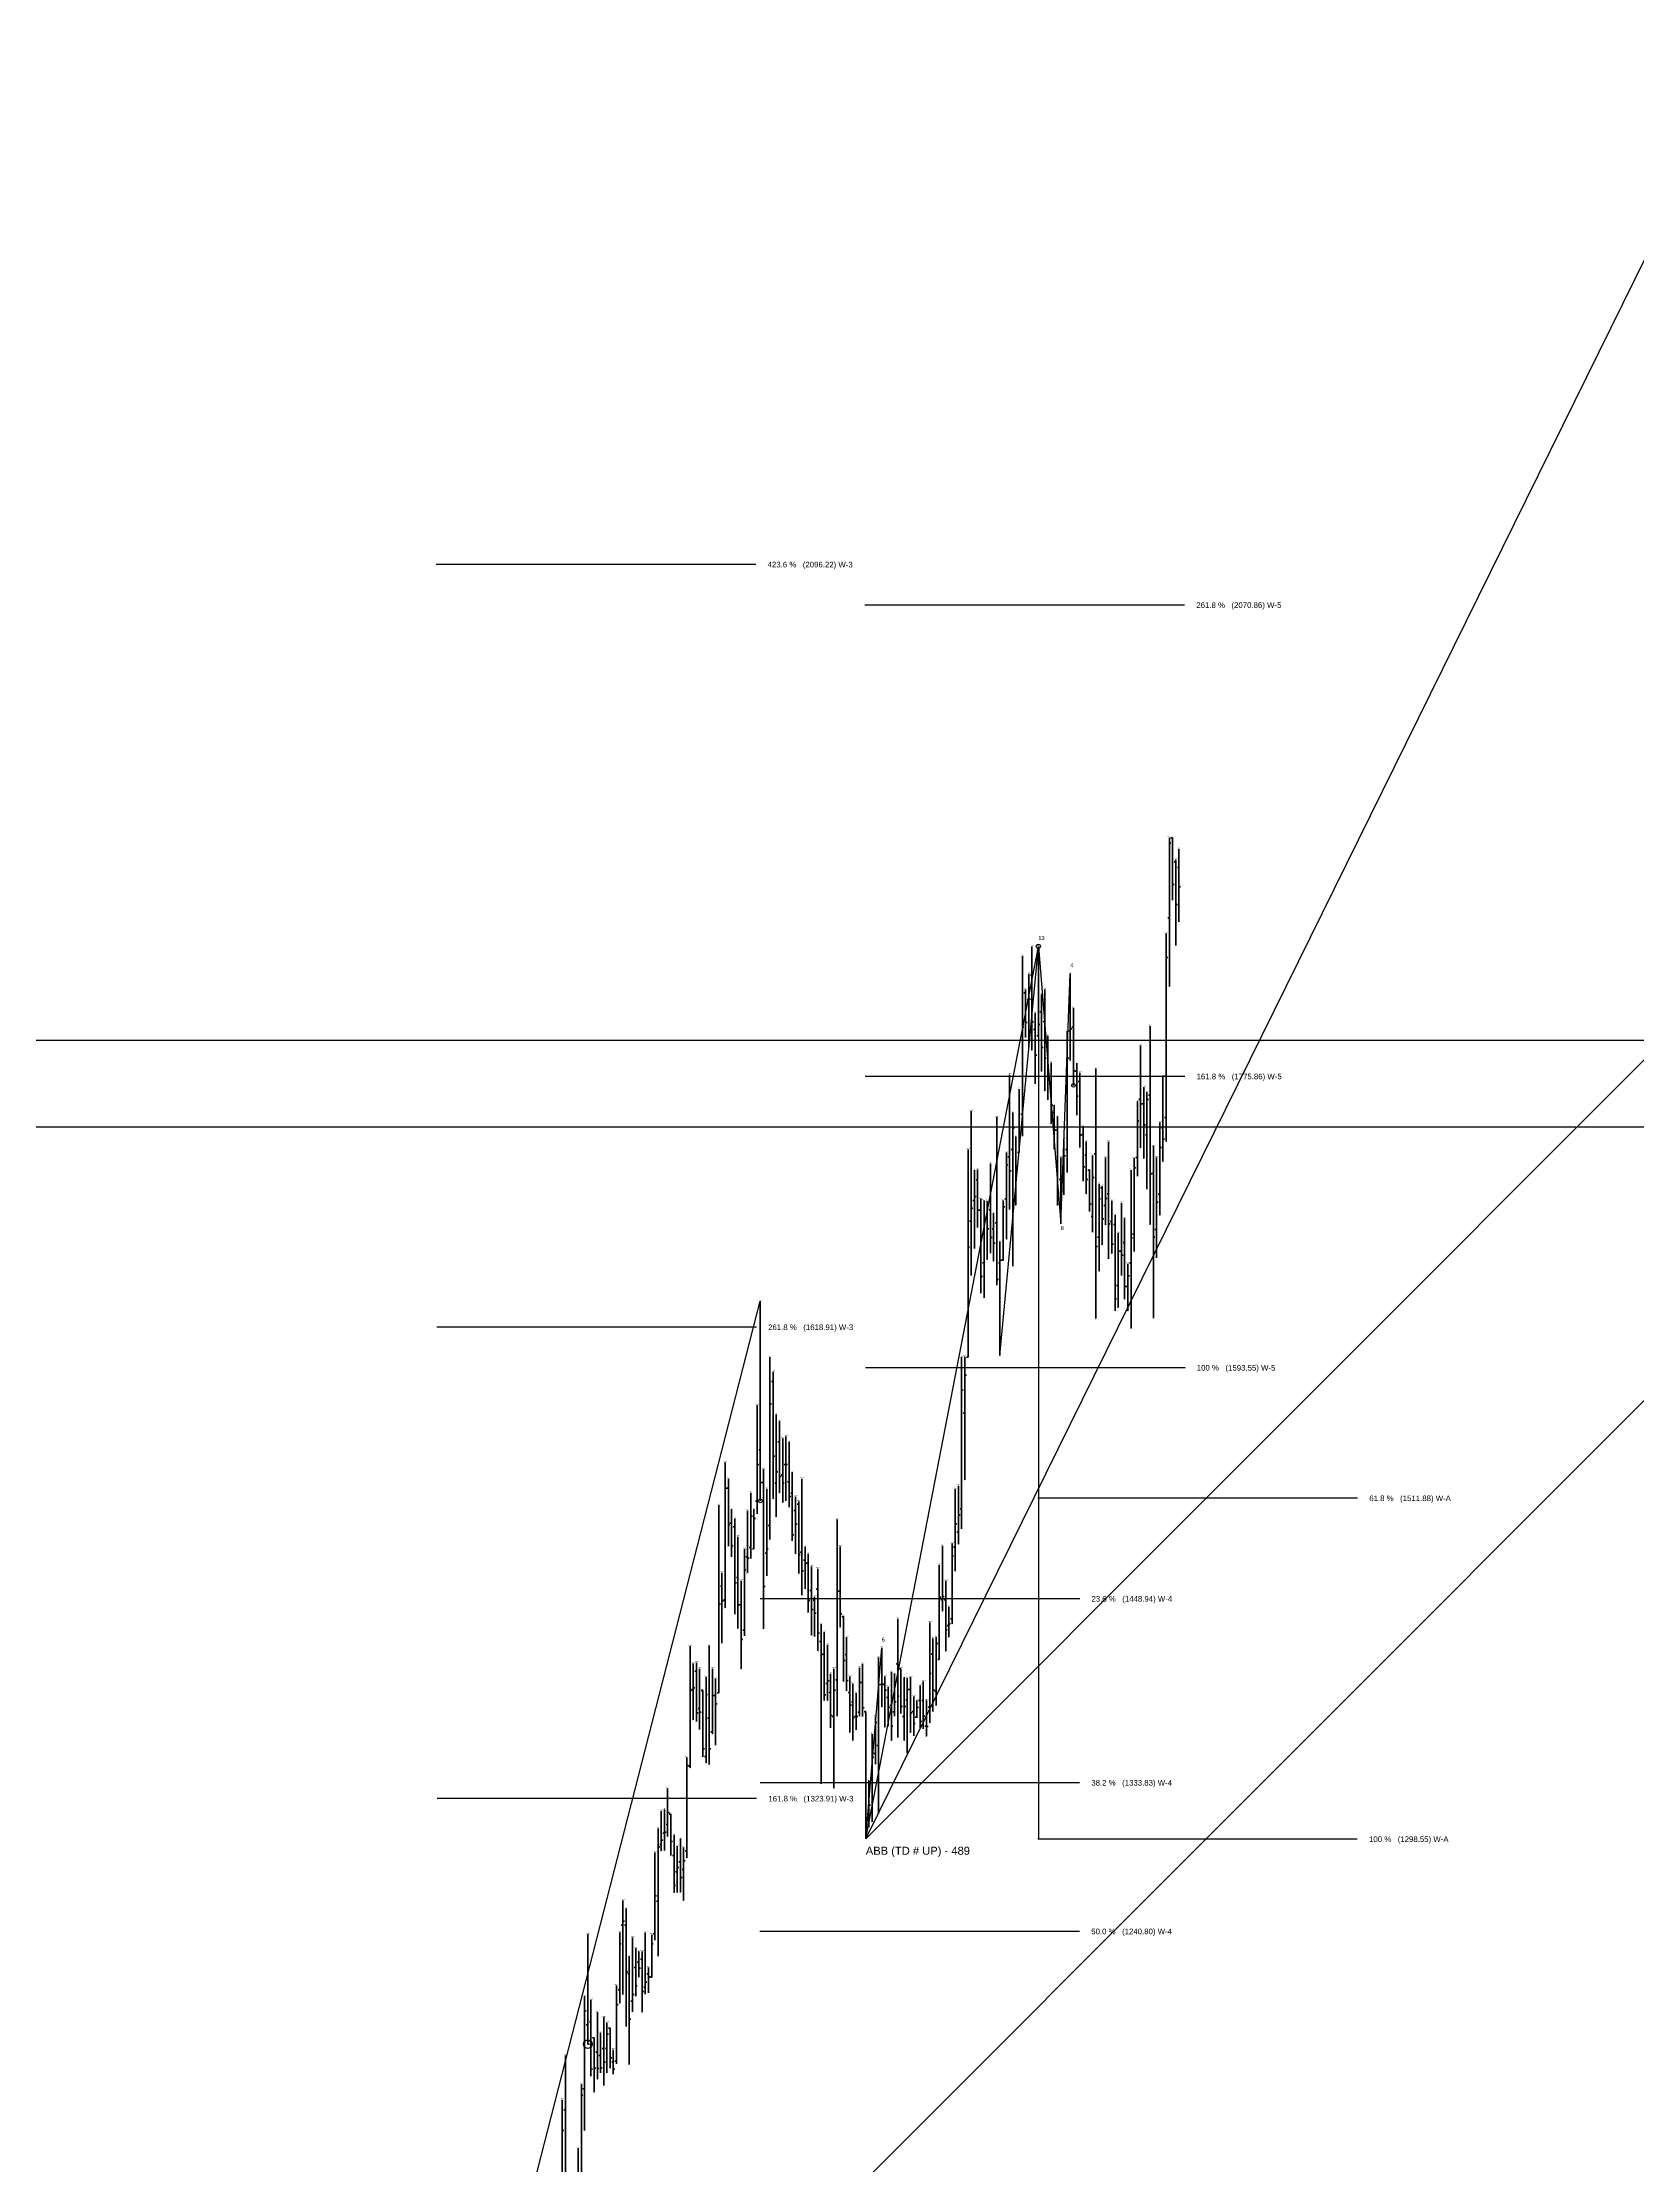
# Model space of a CAD drawing. Header units: inches. Extents: x 0 to 30000, y -20 to 2443.
# Drawn here: x 6264 to 6764, y 547 to 1211 of the extents above; entities that cross this region are included whole.
import ezdxf

# ---------------------------------------------------------------- set-up
doc = ezdxf.new("R2010")
doc.units = ezdxf.units.IN
doc.header["$MEASUREMENT"] = 0
for name, color, linetype in [('Count', 7, 'Continuous'), ('DATE', 7, 'Continuous'), ('Dream45-UP', 7, 'Continuous'), ('EWR', 7, 'Continuous'), ('Graph', 7, 'Continuous'), ('LINES', 7, 'Continuous'), ('Rate', 7, 'Continuous')]:
    doc.layers.add(name, color=color, linetype=linetype)
doc.styles.get("Standard").update_dxf_attribs({"font": 'arial.ttf'})

msp = doc.modelspace()

# ---------------------------------------------------------------- linework, layer by layer
at = {"layer": 'Count', "color": 251, "true_color": 0x5b5b5b}
for p, q in [((6564, 800.5), (6576, 928.5)), ((6576, 928.5), (6583, 841.75)), ((6583, 841.75), (6586, 920)), ((6522, 649.275), (6527, 709))]:
    msp.add_line(p, q, dxfattribs=at)
at = {"layer": 'Count'}
msp.add_line((6435, 585), (6435.569, 584.997), dxfattribs=at)
for centre, radius in [((6576, 928.5), 0.657), ((6489, 755), 0.58), ((6435, 585), 1.353)]:
    msp.add_circle(centre, radius, dxfattribs=at)
at = {"layer": 'Dream45-UP', "color": 3, "true_color": 0x00ff00}
for p, q in [((6522, 649.275), (7935.766, 2063.936)), ((6415, 435.625), (7828.766, 1850.286))]:
    msp.add_line(p, q, dxfattribs=at)
at = {"layer": 'EWR', "color": 1, "true_color": 0xff0000}
for p, q in [((6387.605, 1048.11), (6487.605, 1048.11)), ((6387.756, 809.455), (6487.756, 809.455)), ((6387.849, 661.955), (6487.849, 661.955))]:
    msp.add_line(p, q, dxfattribs=at)
at = {"layer": 'EWR', "color": 6, "true_color": 0xff00ff}
for p, q in [((6521.756, 1035.43), (6621.756, 1035.43)), ((6521.849, 887.93), (6621.849, 887.93)), ((6521.907, 796.775), (6621.907, 796.775))]:
    msp.add_line(p, q, dxfattribs=at)
at = {"layer": 'EWR', "color": 92, "true_color": 0x00cc00}
for p, q in [((6522, 649.275), (6576, 928.5)), ((6388, 423.3), (6489, 817.5)), ((6575.891, 755.939), (6675.891, 755.939)), ((6488.941, 724.469), (6588.941, 724.469)), ((6488.905, 666.916), (6588.905, 666.916)), ((6575.823, 649.275), (6675.823, 649.275)), ((6488.875, 620.4), (6588.875, 620.4))]:
    msp.add_line(p, q, dxfattribs=at)
at = {"layer": 'EWR', "color": 6, "true_color": 0xfe00fe}
msp.add_line((6576, 928.5), (6576, 649.275), dxfattribs=at)
at = {"layer": 'Graph', "color": 3, "lineweight": 35}
for p, q in [((6617, 962.5), (6617, 916)), ((6617, 960.85), (6617.5, 960.85)), ((6617, 937.5), (6616.5, 937.5)), ((6616, 932.5), (6616, 867.5)), ((6571, 925.55), (6571, 869.125)), ((6576, 928.5), (6576, 900.5)), ((6616, 925.025), (6616.5, 925.025)), ((6573, 919.95), (6573, 897.025)), ((6586, 920), (6586, 892.775)), ((6573, 911.8), (6572.5, 911.8)), ((6573, 912.025), (6573.5, 912.025)), ((6576, 904.1), (6576.5, 904.1)), ((6571, 903.275), (6571.5, 903.275)), ((6576, 900.5), (6575.5, 900.5)), ((6585, 902), (6585, 857.775)), ((6586, 902), (6585.5, 902)), ((6586, 902.75), (6586.5, 902.75)), ((6585, 893.525), (6585.5, 893.525)), ((6570, 883.825), (6570, 864)), ((6555, 877), (6555, 825.5)), ((6607, 879.975), (6607, 856.65)), ((6610, 882.9), (6610, 852.5)), ((6610, 880.65), (6610.5, 880.65)), ((6568, 876.5), (6568, 828.475)), ((6568, 871.725), (6568.5, 871.725)), ((6571, 876), (6570.5, 876)), ((6607, 873.975), (6607.5, 873.975)), ((6614, 873.4), (6614, 844.375)), ((6616, 875), (6615.5, 875)), ((6554, 865), (6554, 800)), ((6566, 864), (6566, 836.875)), ((6568, 865), (6567.5, 865)), ((6569, 869), (6569, 847.525)), ((6570, 864), (6569.5, 864)), ((6570, 869.625), (6570.5, 869.625)), ((6584, 868), (6584, 850.725)), ((6585, 865), (6584.5, 865)), ((6610, 869.5), (6609.5, 869.5)), ((6614, 865.55), (6614.5, 865.55)), ((6556, 858.5), (6556, 834)), ((6566, 860.15), (6566.5, 860.15)), ((6569, 859.7), (6569.5, 859.7)), ((6583, 862.5), (6583, 841.75)), ((6584, 859.225), (6583.5, 859.225)), ((6584, 862.975), (6584.5, 862.975)), ((6593, 863.075), (6593, 839.075)), ((6597, 862.5), (6597, 841.375)), ((6605, 858.5), (6605, 809.025)), ((6606, 862.2), (6606, 833)), ((6606, 859.175), (6606.5, 859.175)), ((6607, 862.5), (6606.5, 862.5)), ((6613, 862.5), (6613, 831.025)), ((6583, 855.6), (6582.5, 855.6)), ((6583, 856.725), (6583.5, 856.725)), ((6593, 856.15), (6593.5, 856.15)), ((6595, 854.25), (6595, 826.875)), ((6614, 850.95), (6613.5, 850.95)), ((6555, 846.625), (6555.5, 846.625)), ((6556, 849), (6555.5, 849)), ((6556, 850.275), (6556.5, 850.275)), ((6559, 849), (6559, 818.5)), ((6565, 849), (6565, 830.275)), ((6565, 846.975), (6565.5, 846.975)), ((6566, 849.5), (6565.5, 849.5)), ((6569, 850), (6568.5, 850)), ((6593, 844), (6592.5, 844)), ((6595, 849.525), (6595.5, 849.525)), ((6597, 847.45), (6596.5, 847.45)), ((6597, 849.575), (6597.5, 849.575)), ((6613, 848.45), (6613.5, 848.45)), ((6555, 842.5), (6554.5, 842.5)), ((6559, 842.825), (6559.5, 842.825)), ((6595, 837.575), (6594.5, 837.575)), ((6601, 838.825), (6601, 815.525)), ((6605, 837.275), (6605.5, 837.275)), ((6606, 838.5), (6605.5, 838.5)), ((6613, 839.95), (6612.5, 839.95)), ((6554, 834.425), (6554.5, 834.425)), ((6564, 836.15), (6564, 800.5)), ((6601, 833.175), (6601.5, 833.175)), ((6559, 829.5), (6558.5, 829.5)), ((6564, 829.5), (6563.5, 829.5)), ((6564, 830.3), (6564.5, 830.3)), ((6565, 830.3), (6564.5, 830.3)), ((6604, 829.2), (6604, 814.525)), ((6604, 825.45), (6604.5, 825.45)), ((6605, 829.4), (6604.5, 829.4)), ((6601, 822.4), (6600.5, 822.4)), ((6604, 822.125), (6603.5, 822.125)), ((6492, 800), (6492, 742.95)), ((6552, 800), (6552, 746.25)), ((6553, 800), (6553, 761.55)), ((6554, 800), (6553.5, 800)), ((6553, 794.375), (6553.5, 794.375)), ((6488, 785), (6488, 751)), ((6492, 785.4), (6492.5, 785.4)), ((6552, 789.625), (6552.5, 789.625)), ((6494, 782), (6494, 750)), ((6553, 782.5), (6552.5, 782.5)), ((6478, 767), (6478, 721.5)), ((6488, 766.425), (6488.5, 766.425)), ((6494, 764.075), (6494.5, 764.075)), ((6478, 759.025), (6478.5, 759.025)), ((6486, 757.5), (6486, 737)), ((6491, 758.75), (6491, 731.525)), ((6494, 760.5), (6493.5, 760.5)), ((6550, 758.675), (6550, 733)), ((6551, 759.7), (6551, 741.475)), ((6476, 753.675), (6476, 694.95)), ((6487, 752.375), (6487, 740)), ((6488, 754.9), (6487.5, 754.9)), ((6552, 752.5), (6551.5, 752.5)), ((6486, 750.25), (6486.5, 750.25)), ((6487, 749.475), (6487.5, 749.475)), ((6492, 747.325), (6491.5, 747.325)), ((6513, 749.15), (6513, 687.65)), ((6550, 747.825), (6550.5, 747.825)), ((6551, 745.25), (6550.5, 745.25)), ((6551, 750.675), (6551.5, 750.675)), ((6484, 740), (6484, 712.8)), ((6486, 740.4), (6485.5, 740.4)), ((6487, 740), (6486.5, 740)), ((6491, 738.6), (6490.5, 738.6)), ((6491, 740), (6491.5, 740)), ((6546, 740.9), (6546, 720.5)), ((6549, 741.625), (6549, 716.55)), ((6549, 737.85), (6549.5, 737.85)), ((6550, 740.5), (6549.5, 740.5)), ((6484, 733.425), (6484.5, 733.425)), ((6545, 735), (6545, 705.4)), ((6513, 726.775), (6513.5, 726.775)), ((6545, 724.925), (6545.5, 724.925)), ((6546, 725.1), (6546.5, 725.1)), ((6476, 722.7), (6476.5, 722.7)), ((6478, 724), (6477.5, 724)), ((6546, 724), (6545.5, 724)), ((6548, 721.85), (6548, 712.375)), ((6549, 718.125), (6548.5, 718.125)), ((6484, 714.5), (6483.5, 714.5)), ((6542, 717), (6542, 685.55)), ((6544, 712.5), (6544, 691)), ((6548, 716), (6547.5, 716)), ((6548, 716.55), (6548.5, 716.55)), ((6467, 709.5), (6467, 671.5)), ((6510, 710), (6510, 692.5)), ((6526, 706), (6526, 657.225)), ((6527, 709), (6527, 690.55)), ((6544, 710.375), (6544.5, 710.375)), ((6545, 705.4), (6544.5, 705.4)), ((6468, 704.125), (6468, 686.5)), ((6472, 699.95), (6472, 673)), ((6474, 702.5), (6474, 682.15)), ((6510, 697.9), (6509.5, 697.9)), ((6510, 698.675), (6510.5, 698.675)), ((6512, 702.5), (6512, 665.1)), ((6513, 699), (6512.5, 699)), ((6520, 702.75), (6520, 687.6)), ((6520, 698.15), (6520.5, 698.15)), ((6526, 697.575), (6526.5, 697.575)), ((6527, 697.7), (6527.5, 697.7)), ((6531, 700.95), (6531, 687.6)), ((6534, 699.7), (6534, 680)), ((6535, 699.5), (6535, 676.025)), ((6542, 700.95), (6542.5, 700.95)), ((6467, 695.625), (6467.5, 695.625)), ((6468, 696), (6467.5, 696)), ((6468, 696.55), (6468.5, 696.55)), ((6472, 694.4), (6472.5, 694.4)), ((6474, 694.15), (6474.5, 694.15)), ((6476, 694.95), (6475.5, 694.95)), ((6512, 695.825), (6512.5, 695.825)), ((6519, 694.95), (6519, 683.375)), ((6527, 697.5), (6526.5, 697.5)), ((6531, 692.175), (6531.5, 692.175)), ((6535, 692.8), (6534.5, 692.8)), ((6535, 696), (6535.5, 696)), ((6538, 692.5), (6538, 687.075)), ((6544, 695.5), (6543.5, 695.5)), ((6512, 687.5), (6511.5, 687.5)), ((6519, 687.5), (6518.5, 687.5)), ((6519, 687.5), (6519.5, 687.5)), ((6520, 688.925), (6519.5, 688.925)), ((6525, 687.475), (6525, 672.65)), ((6525, 685.675), (6525.5, 685.675)), ((6531, 689), (6530.5, 689)), ((6534, 687.5), (6533.5, 687.5)), ((6534, 690.625), (6534.5, 690.625)), ((6538, 687.35), (6537.5, 687.35)), ((6538, 690.3), (6538.5, 690.3)), ((6542, 690.5), (6541.5, 690.5)), ((6474, 682.7), (6473.5, 682.7)), ((6524, 681.975), (6524, 654.525)), ((6526, 678.5), (6525.5, 678.5)), ((6466, 674.7), (6466, 643.35)), ((6466, 672.25), (6466.5, 672.25)), ((6467, 672), (6466.5, 672)), ((6472, 675.025), (6471.5, 675.025)), ((6524, 674.725), (6524.5, 674.725)), ((6525, 675.95), (6524.5, 675.95)), ((6460, 665), (6460, 650)), ((6523, 667.5), (6523, 652.925)), ((6458, 658), (6458, 645.5)), ((6459, 658.45), (6459, 645.625)), ((6523, 659.8), (6523.5, 659.8)), ((6524, 658.25), (6523.5, 658.25)), ((6457, 652.5), (6457, 612.5)), ((6459, 651.325), (6459.5, 651.325)), ((6460, 653.775), (6459.5, 653.775)), ((6460, 657.5), (6460.5, 657.5)), ((6523, 657.5), (6522.5, 657.5)), ((6456, 645), (6456, 617.5)), ((6457, 646.8), (6457.5, 646.8)), ((6458, 647.5), (6457.5, 647.5)), ((6458, 648.825), (6458.5, 648.825)), ((6459, 651), (6458.5, 651)), ((6463, 647), (6463, 632.5)), ((6465, 646.5), (6465, 630)), ((6466, 645.5), (6465.5, 645.5)), ((6463, 638.9), (6462.5, 638.9)), ((6463, 640.25), (6463.5, 640.25)), ((6465, 639.7), (6464.5, 639.7)), ((6465, 642.325), (6465.5, 642.325)), ((6456, 631.45), (6456.5, 631.45)), ((6446, 630), (6446, 600.525)), ((6457, 629.75), (6456.5, 629.75)), ((6445, 619.9), (6445, 597.875)), ((6446, 622.2), (6445.5, 622.2)), ((6446, 623.475), (6446.5, 623.475)), ((6449, 618.425), (6449, 595.125)), ((6453, 619.95), (6453, 600.625)), ((6455, 619.25), (6455, 606)), ((6456, 619.55), (6455.5, 619.55)), ((6445, 616.35), (6445.5, 616.35)), ((6455, 616.35), (6455.5, 616.35)), ((6455, 606), (6454.5, 606)), ((6434, 600), (6434, 558.025)), ((6444, 603.375), (6444, 578.825)), ((6445, 601.975), (6444.5, 601.975)), ((6449, 598.5), (6448.5, 598.5)), ((6449, 600.5), (6449.5, 600.5)), ((6453, 602.85), (6452.5, 602.85)), ((6453, 604.45), (6453.5, 604.45)), ((6434, 595.4), (6434.5, 595.4)), ((6441, 591.7), (6441, 576)), ((6444, 597.45), (6444.5, 597.45)), ((6441, 588.1), (6441.5, 588.1)), ((6441, 583.6), (6440.5, 583.6)), ((6444, 579.65), (6443.5, 579.65)), ((6433, 572.5), (6433, 536.925)), ((6427, 567.5), (6427, 522)), ((6433, 569.025), (6433.5, 569.025)), ((6434, 571), (6433.5, 571)), ((6427, 558.025), (6427.5, 558.025))]:
    msp.add_line(p, q, dxfattribs=at)
at = {"layer": 'Graph', "color": 1, "lineweight": 35}
for p, q in [((6618, 962.5), (6617.5, 962.5)), ((6618, 962.5), (6618, 943)), ((6620, 958.975), (6620, 936.175)), ((6619, 955), (6618.5, 955)), ((6619, 955.625), (6619, 928.75)), ((6620, 953.25), (6619.5, 953.25)), ((6618, 947.875), (6618.5, 947.875)), ((6620, 947.175), (6620.5, 947.175)), ((6619, 941.6), (6619.5, 941.6)), ((6574, 928.5), (6574, 896.075)), ((6574, 919.525), (6573.5, 919.525)), ((6572, 914), (6571.5, 914)), ((6572, 915), (6572, 900)), ((6577, 913.475), (6577, 889.4)), ((6578, 915), (6578, 883.325)), ((6572, 904.725), (6572.5, 904.725)), ((6574, 904.9), (6574.5, 904.9)), ((6575, 907.75), (6575, 885.5)), ((6577, 908), (6576.5, 908)), ((6578, 905), (6577.5, 905)), ((6587, 909.25), (6587, 885)), ((6611, 903.55), (6611, 841.525)), ((6575, 902.475), (6574.5, 902.475)), ((6579, 897.45), (6578.5, 897.45)), ((6579, 900.5), (6579, 880.5)), ((6587, 903.25), (6586.5, 903.25)), ((6608, 897.5), (6608, 865.5)), ((6575, 894.425), (6575.5, 894.425)), ((6577, 896.85), (6577.5, 896.85)), ((6578, 893.575), (6578.5, 893.575)), ((6580, 892.125), (6580, 873.025)), ((6588, 892), (6588, 875.725)), ((6567, 888.35), (6567, 846.15)), ((6579, 886.875), (6579.5, 886.875)), ((6580, 885.525), (6579.5, 885.525)), ((6587, 889.525), (6587.5, 889.525)), ((6588, 889.5), (6587.5, 889.5)), ((6589, 886.25), (6588.5, 886.25)), ((6589, 888.95), (6589, 865.575)), ((6594, 890.15), (6594, 812.025)), ((6609, 884.5), (6609, 862.175)), ((6615, 887.85), (6615, 861.2)), ((6580, 878.875), (6580.5, 878.875)), ((6581, 878.85), (6581, 865.1)), ((6588, 881.6), (6588.5, 881.6)), ((6608, 880.75), (6607.5, 880.75)), ((6608, 879.2), (6608.5, 879.2)), ((6609, 879.2), (6608.5, 879.2)), ((6611, 882), (6610.5, 882)), ((6563, 875.025), (6563, 822.5)), ((6581, 876.5), (6580.5, 876.5)), ((6581, 871.05), (6581.5, 871.05)), ((6582, 871.05), (6581.5, 871.05)), ((6582, 875.25), (6582, 847.55)), ((6590, 871.925), (6590, 855)), ((6609, 872.725), (6609.5, 872.725)), ((6615, 871.75), (6614.5, 871.75)), ((6589, 869.4), (6589.5, 869.4)), ((6590, 869.625), (6589.5, 869.625)), ((6591, 867.5), (6591, 851.125)), ((6598, 867.325), (6598, 830.7)), ((6612, 865.95), (6612, 812.175)), ((6615, 868.175), (6615.5, 868.175)), ((6557, 858.725), (6557, 840.5)), ((6561, 860.5), (6561, 832.5)), ((6567, 862.625), (6566.5, 862.625)), ((6567, 858.25), (6567.5, 858.25)), ((6590, 859.5), (6590.5, 859.5)), ((6591, 863.225), (6590.5, 863.225)), ((6592, 858.45), (6591.5, 858.45)), ((6592, 858.45), (6592, 845.55)), ((6594, 863.6), (6593.5, 863.6)), ((6611, 857.325), (6611.5, 857.325)), ((6612, 857.5), (6611.5, 857.5)), ((6557, 855.5), (6556.5, 855.5)), ((6582, 851.625), (6582.5, 851.625)), ((6591, 855.55), (6591.5, 855.55)), ((6596, 853), (6595.5, 853)), ((6596, 853.5), (6596, 835.125)), ((6598, 851.1), (6597.5, 851.1)), ((6557, 845.975), (6557.5, 845.975)), ((6558, 845.975), (6557.5, 845.975)), ((6558, 849.475), (6558, 820)), ((6560, 848.8), (6560, 830.55)), ((6561, 846.075), (6560.5, 846.075)), ((6562, 845), (6562, 830)), ((6592, 847.9), (6592.5, 847.9)), ((6599, 848.875), (6599, 832.45)), ((6600, 844.5), (6600, 814.5)), ((6602, 848.15), (6602, 825.525)), ((6560, 843.525), (6559.5, 843.525)), ((6560, 840.125), (6560.5, 840.125)), ((6561, 837.425), (6561.5, 837.425)), ((6562, 840), (6561.5, 840)), ((6563, 842.05), (6562.5, 842.05)), ((6596, 843.25), (6596.5, 843.25)), ((6598, 841.725), (6598.5, 841.725)), ((6599, 842.45), (6598.5, 842.45)), ((6600, 841.5), (6599.5, 841.5)), ((6603, 843.475), (6603, 818.175)), ((6612, 837.475), (6612.5, 837.475)), ((6562, 835.675), (6562.5, 835.675)), ((6594, 834.575), (6594.5, 834.575)), ((6599, 835.35), (6599.5, 835.35)), ((6602, 833.175), (6601.5, 833.175)), ((6602, 831.925), (6602.5, 831.925)), ((6603, 835.9), (6602.5, 835.9)), ((6558, 825.25), (6558.5, 825.25)), ((6563, 824.275), (6563.5, 824.275)), ((6489, 817.5), (6489, 755)), ((6600, 818.225), (6600.5, 818.225)), ((6603, 822.125), (6603.5, 822.125)), ((6493, 792.4), (6492.5, 792.4)), ((6493, 795.4), (6493, 755.675)), ((6495, 779.925), (6495, 757.5)), ((6489, 771), (6488.5, 771)), ((6495, 773.5), (6494.5, 773.5)), ((6496, 774.5), (6496, 754.5)), ((6497, 775.2), (6497, 755)), ((6498, 773.45), (6498, 753)), ((6490, 764.975), (6490, 715)), ((6493, 768.95), (6493.5, 768.95)), ((6497, 766.425), (6496.5, 766.425)), ((6497, 766.35), (6497.5, 766.35)), ((6499, 764), (6499, 742.5)), ((6479, 759), (6478.5, 759)), ((6479, 761.925), (6479, 740.8)), ((6489, 760.8), (6489.5, 760.8)), ((6490, 760.8), (6489.5, 760.8)), ((6495, 762.6), (6495.5, 762.6)), ((6496, 763.2), (6495.5, 763.2)), ((6496, 760.5), (6496.5, 760.5)), ((6498, 761), (6497.5, 761)), ((6499, 757.375), (6498.5, 757.375)), ((6502, 761.95), (6502, 725.5)), ((6480, 752.375), (6480, 737.525)), ((6485, 751.875), (6485, 732.5)), ((6498, 756.4), (6498.5, 756.4)), ((6500, 752), (6499.5, 752)), ((6500, 756.275), (6500, 738.4)), ((6501, 754), (6500.5, 754)), ((6501, 754.825), (6501, 732.25)), ((6479, 747.65), (6479.5, 747.65)), ((6480, 748), (6479.5, 748)), ((6481, 746.85), (6480.5, 746.85)), ((6481, 749.5), (6481, 719.6)), ((6499, 744.425), (6499.5, 744.425)), ((6500, 747.75), (6500.5, 747.75)), ((6480, 740.975), (6480.5, 740.975)), ((6482, 743.725), (6482, 715.05)), ((6485, 737.5), (6484.5, 737.5)), ((6501, 738.225), (6501.5, 738.225)), ((6502, 739), (6501.5, 739)), ((6503, 740.625), (6503, 727.5)), ((6504, 738.45), (6504, 720.1)), ((6514, 740.775), (6514, 715.525)), ((6477, 732.5), (6477, 710.5)), ((6482, 731), (6481.5, 731)), ((6485, 737.075), (6485.5, 737.075)), ((6502, 733.125), (6502.5, 733.125)), ((6503, 736.5), (6502.5, 736.5)), ((6503, 735.55), (6503.5, 735.55)), ((6504, 735.5), (6503.5, 735.5)), ((6505, 734.5), (6505, 712.975)), ((6507, 733.775), (6507, 708.075)), ((6477, 728.35), (6476.5, 728.35)), ((6481, 729.325), (6481.5, 729.325)), ((6483, 730), (6483, 702.5)), ((6490, 728.2), (6490.5, 728.2)), ((6505, 727), (6504.5, 727)), ((6506, 725), (6506, 712.6)), ((6507, 727.425), (6506.5, 727.425)), ((6514, 726.775), (6513.5, 726.775)), ((6547, 729.9), (6547, 708.025)), ((6477, 723.725), (6477.5, 723.725)), ((6482, 722.5), (6482.5, 722.5)), ((6483, 722.5), (6482.5, 722.5)), ((6504, 723.825), (6504.5, 723.825)), ((6505, 721.025), (6505.5, 721.025)), ((6506, 723.95), (6505.5, 723.95)), ((6506, 719.875), (6506.5, 719.875)), ((6514, 719.675), (6514.5, 719.675)), ((6515, 718.825), (6514.5, 718.825)), ((6515, 719), (6515, 698.5)), ((6532, 718.125), (6532, 681)), ((6547, 724), (6546.5, 724)), ((6483, 711.675), (6483.5, 711.675)), ((6507, 713.65), (6507.5, 713.65)), ((6508, 711), (6507.5, 711)), ((6508, 716.5), (6508, 666.5)), ((6509, 714), (6509, 692.5)), ((6516, 712.35), (6516, 695.55)), ((6543, 711.975), (6543, 689.125)), ((6547, 714.625), (6547.5, 714.625)), ((6469, 704.375), (6469, 686)), ((6473, 709.725), (6473, 672.475)), ((6508, 706.925), (6508.5, 706.925)), ((6509, 707), (6508.5, 707)), ((6515, 705.025), (6515.5, 705.025)), ((6516, 706.9), (6515.5, 706.9)), ((6543, 707), (6542.5, 707)), ((6469, 701.75), (6468.5, 701.75)), ((6470, 702.5), (6470, 683.5)), ((6475, 699.275), (6475, 678.575)), ((6511, 700.925), (6511, 684)), ((6516, 698.75), (6516.5, 698.75)), ((6517, 700), (6517, 682.575)), ((6518, 697.775), (6518, 680)), ((6521, 698.175), (6520.5, 698.175)), ((6521, 703.975), (6521, 687.5)), ((6528, 700), (6528, 684.2)), ((6530, 701.475), (6530, 680.05)), ((6532, 704.05), (6531.5, 704.05)), ((6533, 702.5), (6532.5, 702.5)), ((6533, 702.5), (6533, 688.5)), ((6536, 699.8), (6536, 682.55)), ((6540, 698.5), (6540, 683.625)), ((6471, 695.7), (6470.5, 695.7)), ((6471, 695.7), (6471, 674.875)), ((6475, 694.15), (6474.5, 694.15)), ((6475, 691.475), (6475.5, 691.475)), ((6509, 694.3), (6509.5, 694.3)), ((6511, 695), (6510.5, 695)), ((6517, 695), (6516.5, 695)), ((6517, 691.1), (6517.5, 691.1)), ((6518, 692), (6517.5, 692)), ((6528, 697.5), (6527.5, 697.5)), ((6528, 695.825), (6528.5, 695.825)), ((6529, 693.5), (6528.5, 693.5)), ((6529, 696.8), (6529, 684.5)), ((6530, 690.975), (6529.5, 690.975)), ((6532, 693.95), (6532.5, 693.95)), ((6536, 696), (6535.5, 696)), ((6537, 693.775), (6537, 681.5)), ((6539, 692.5), (6538.5, 692.5)), ((6539, 697.225), (6539, 684)), ((6540, 692.55), (6539.5, 692.55)), ((6541, 692.5), (6541, 681.35)), ((6543, 695.9), (6543.5, 695.9)), ((6469, 688.65), (6469.5, 688.65)), ((6470, 690), (6469.5, 690)), ((6470, 688.925), (6470.5, 688.925)), ((6473, 687), (6472.5, 687)), ((6511, 687.8), (6511.5, 687.8)), ((6518, 687.225), (6518.5, 687.225)), ((6521, 690.2), (6521.5, 690.2)), ((6522, 689), (6521.5, 689)), ((6522, 689), (6522, 649.275)), ((6529, 690.35), (6529.5, 690.35)), ((6530, 684.55), (6530.5, 684.55)), ((6533, 690.65), (6533.5, 690.65)), ((6536, 688.725), (6536.5, 688.725)), ((6537, 689.05), (6536.5, 689.05)), ((6537, 685.325), (6537.5, 685.325)), ((6539, 685.975), (6539.5, 685.975)), ((6540, 687.675), (6540.5, 687.675)), ((6541, 684.5), (6540.5, 684.5)), ((6541, 684.425), (6541.5, 684.425)), ((6471, 677.4), (6471.5, 677.4)), ((6473, 677.4), (6473.5, 677.4)), ((6461, 657), (6460.5, 657)), ((6461, 657), (6461, 644)), ((6522, 654.725), (6522.5, 654.725)), ((6461, 648.45), (6461.5, 648.45)), ((6462, 650.5), (6462, 632.5)), ((6464, 649.325), (6464, 632.55)), ((6462, 644), (6461.5, 644)), ((6464, 642.025), (6463.5, 642.025)), ((6462, 634.65), (6462.5, 634.65)), ((6464, 637.2), (6464.5, 637.2)), ((6447, 627.45), (6447, 590.5)), ((6435, 619.475), (6435, 585)), ((6447, 622.25), (6446.5, 622.25)), ((6448, 612.5), (6448, 578.6)), ((6450, 615), (6450, 600)), ((6451, 614), (6451, 606)), ((6452, 611.6), (6451.5, 611.6)), ((6452, 613.95), (6452, 595)), ((6447, 607.65), (6447.5, 607.65)), ((6448, 607), (6447.5, 607)), ((6450, 609), (6449.5, 609)), ((6451, 610.675), (6450.5, 610.675)), ((6451, 608.775), (6451.5, 608.775)), ((6454, 607), (6453.5, 607)), ((6454, 608.95), (6454, 601.1)), ((6454, 606.025), (6454.5, 606.025)), ((6436, 598.825), (6436, 575)), ((6450, 603.275), (6450.5, 603.275)), ((6452, 601.525), (6452.5, 601.525)), ((6436, 592), (6435.5, 592)), ((6438, 595), (6438, 574)), ((6440, 593.4), (6440, 572.1)), ((6448, 592.825), (6448.5, 592.825)), ((6435, 591.075), (6434.5, 591.075)), ((6435, 586), (6435.5, 586)), ((6437, 587), (6436.5, 587)), ((6437, 587), (6437, 570)), ((6439, 588.5), (6439, 576)), ((6442, 590), (6441.5, 590)), ((6442, 590), (6442, 577.5)), ((6428, 581.5), (6428, 525)), ((6438, 582.5), (6437.5, 582.5)), ((6439, 581.475), (6438.5, 581.475)), ((6440, 583.625), (6439.5, 583.625)), ((6440, 579.4), (6440.5, 579.4)), ((6442, 580.7), (6442.5, 580.7)), ((6443, 579.5), (6442.5, 579.5)), ((6443, 583.275), (6443, 575.575)), ((6436, 577.225), (6436.5, 577.225)), ((6437, 577.475), (6437.5, 577.475)), ((6438, 577.4), (6438.5, 577.4)), ((6439, 577.575), (6439.5, 577.575)), ((6443, 577.175), (6443.5, 577.175)), ((6428, 564.5), (6427.5, 564.5)), ((6432, 552.425), (6432, 530.5))]:
    msp.add_line(p, q, dxfattribs=at)
at = {"layer": 'LINES', "color": 4, "true_color": 0x00ffff}
msp.add_line((6522, 649.275), (7406.577, 2443.02), dxfattribs=at)
at = {"layer": 'Rate'}
for p, q in [((3242, 899.2), (7229.516, 899.2)), ((3207, 872), (7194.516, 872))]:
    msp.add_line(p, q, dxfattribs=at)
msp.add_circle((6587, 885), 0.576, dxfattribs=at)

# ---------------------------------------------------------------- texts
at = {"layer": 'Count'}
for s, p in [('13', (6576, 930.5)), ('4', (6586, 922)), ('8', (6583, 839.75)), ('6', (6527, 711))]:
    msp.add_text(s, height=1.25, dxfattribs=at).set_placement(p)
at = {"layer": 'DATE'}
for s, p in [('30Aug21', (6616.5, 962.75)), ('31Aug21', (6617.5, 962.75)), ('02Sep21', (6619.5, 959.225)), ('01Sep21', (6618.5, 955.875)), ('27Aug21', (6615.5, 932.75)), ('23Jun21', (6570.5, 925.8)), ('28Jun21', (6573.5, 928.75)), ('30Jun21', (6575.5, 928.75)), ('25Jun21', (6572.5, 920.2)), ('14Jul21', (6585.5, 920.25)), ('24Jun21', (6571.5, 915.25)), ('01Jul21', (6576.5, 913.725)), ('02Jul21', (6577.5, 915.25)), ('29Jun21', (6574.5, 908)), ('15Jul21', (6586.5, 909.5)), ('20Aug21', (6610.5, 903.8)), ('05Jul21', (6578.5, 900.75)), ('13Jul21', (6584.5, 902.25)), ('16Aug21', (6607.5, 897.75)), ('06Jul21', (6579.5, 892.375)), ('16Jul21', (6587.5, 892.25)), ('27Jul21', (6593.5, 890.4)), ('17Jun21', (6566.5, 888.6)), ('22Jun21', (6569.5, 884.075)), ('19Jul21', (6588.5, 889.2)), ('17Aug21', (6608.5, 884.75)), ('26Aug21', (6614.5, 888.1)), ('01Jun21', (6554.5, 877.25)), ('18Jun21', (6567.5, 876.75)), ('07Jul21', (6580.5, 879.1)), ('13Aug21', (6606.5, 880.225)), ('18Aug21', (6609.5, 883.15)), ('11Jun21', (6562.5, 875.275)), ('08Jul21', (6581.5, 875.5)), ('20Jul21', (6589.5, 872.175)), ('25Aug21', (6613.5, 873.65)), ('31May21', (6553.5, 865.25)), ('16Jun21', (6565.5, 864.25)), ('21Jun21', (6568.5, 869.25)), ('12Jul21', (6583.5, 868.25)), ('22Jul21', (6590.5, 867.75)), ('02Aug21', (6597.5, 867.575)), ('23Aug21', (6611.5, 866.2)), ('02Jun21', (6555.5, 858.75)), ('03Jun21', (6556.5, 858.975)), ('09Jun21', (6560.5, 860.75)), ('09Jul21', (6582.5, 862.75)), ('23Jul21', (6591.5, 858.7)), ('26Jul21', (6592.5, 863.325)), ('30Jul21', (6596.5, 862.75)), ('11Aug21', (6604.5, 858.75)), ('12Aug21', (6605.5, 862.45)), ('24Aug21', (6612.5, 862.75)), ('28Jul21', (6594.5, 854.5)), ('29Jul21', (6595.5, 853.75)), ('04Jun21', (6557.5, 849.725)), ('07Jun21', (6558.5, 849.25)), ('08Jun21', (6559.5, 849.05)), ('10Jun21', (6561.5, 845.25)), ('15Jun21', (6564.5, 849.25)), ('03Aug21', (6598.5, 849.125)), ('04Aug21', (6599.5, 844.75)), ('06Aug21', (6601.5, 848.4)), ('09Aug21', (6602.5, 843.725)), ('05Aug21', (6600.5, 839.075)), ('14Jun21', (6563.5, 836.4)), ('10Aug21', (6603.5, 829.45)), ('19Feb21', (6488.5, 817.75)), ('24Feb21', (6491.5, 800.25)), ('27May21', (6551.5, 800.25)), ('28May21', (6552.5, 800.25)), ('25Feb21', (6492.5, 795.65)), ('18Feb21', (6487.5, 785.25)), ('26Feb21', (6493.5, 782.25)), ('01Mar21', (6494.5, 780.175)), ('02Mar21', (6495.5, 774.75)), ('03Mar21', (6496.5, 775.45)), ('04Mar21', (6497.5, 773.7)), ('04Feb21', (6477.5, 767.25)), ('22Feb21', (6489.5, 765.225)), ('05Mar21', (6498.5, 764.25)), ('05Feb21', (6478.5, 762.175)), ('16Feb21', (6485.5, 757.75)), ('23Feb21', (6490.5, 759)), ('10Mar21', (6501.5, 762.2)), ('25May21', (6549.5, 758.925)), ('26May21', (6550.5, 759.95)), ('02Feb21', (6475.5, 753.925)), ('08Feb21', (6479.5, 752.625)), ('15Feb21', (6484.5, 752.125)), ('17Feb21', (6486.5, 752.625)), ('08Mar21', (6499.5, 756.525)), ('09Mar21', (6500.5, 755.075)), ('09Feb21', (6480.5, 749.75)), ('10Feb21', (6481.5, 743.975)), ('26Mar21', (6512.5, 749.4)), ('12Feb21', (6483.5, 740.25)), ('12Mar21', (6502.5, 740.875)), ('15Mar21', (6503.5, 738.7)), ('30Mar21', (6513.5, 741.025)), ('19May21', (6545.5, 741.15)), ('24May21', (6548.5, 741.875)), ('03Feb21', (6476.5, 732.75)), ('16Mar21', (6504.5, 734.75)), ('18Mar21', (6506.5, 734.025)), ('18May21', (6544.5, 735.25)), ('11Feb21', (6482.5, 730.25)), ('17Mar21', (6505.5, 725.25)), ('20May21', (6546.5, 730.15)), ('31Mar21', (6514.5, 719.25)), ('28Apr21', (6531.5, 718.375)), ('21May21', (6547.5, 722.1)), ('19Mar21', (6507.5, 716.75)), ('22Mar21', (6508.5, 714.25)), ('01Apr21', (6515.5, 712.6)), ('12May21', (6541.5, 717.25)), ('14May21', (6542.5, 712.225)), ('17May21', (6543.5, 712.75)), ('19Jan21', (6466.5, 709.75)), ('20Jan21', (6467.5, 704.375)), ('21Jan21', (6468.5, 704.625)), ('28Jan21', (6472.5, 709.975)), ('23Mar21', (6509.5, 710.25)), ('09Apr21', (6520.5, 704.225)), ('19Apr21', (6525.5, 706.25)), ('20Apr21', (6526.5, 709.25)), ('22Jan21', (6469.5, 702.75)), ('27Jan21', (6471.5, 700.2)), ('29Jan21', (6473.5, 702.75)), ('01Feb21', (6474.5, 699.525)), ('24Mar21', (6510.5, 701.175)), ('25Mar21', (6511.5, 702.75)), ('05Apr21', (6516.5, 700.25)), ('06Apr21', (6517.5, 698.025)), ('08Apr21', (6519.5, 703)), ('22Apr21', (6527.5, 700.25)), ('26Apr21', (6529.5, 701.725)), ('27Apr21', (6530.5, 701.2)), ('29Apr21', (6532.5, 702.75)), ('30Apr21', (6533.5, 699.95)), ('03May21', (6534.5, 699.75)), ('04May21', (6535.5, 700.05)), ('07May21', (6538.5, 697.475)), ('10May21', (6539.5, 698.75)), ('25Jan21', (6470.5, 695.95)), ('07Apr21', (6518.5, 695.2)), ('23Apr21', (6528.5, 697.05)), ('05May21', (6536.5, 694.025)), ('06May21', (6537.5, 692.75)), ('11May21', (6540.5, 692.75)), ('12Apr21', (6521.5, 689.25)), ('16Apr21', (6524.5, 687.725)), ('15Apr21', (6523.5, 682.225)), ('18Jan21', (6465.5, 674.95)), ('08Jan21', (6459.5, 665.25)), ('13Apr21', (6522.5, 667.75)), ('06Jan21', (6457.5, 658.25)), ('07Jan21', (6458.5, 658.7)), ('05Jan21', (6456.5, 652.75)), ('11Jan21', (6460.5, 657.25)), ('04Jan21', (6455.5, 645.25)), ('12Jan21', (6461.5, 650.75)), ('13Jan21', (6462.5, 647.25)), ('14Jan21', (6463.5, 649.575)), ('15Jan21', (6464.5, 646.75)), ('18Dec20', (6445.5, 630.25)), ('21Dec20', (6446.5, 627.7)), ('03Dec20', (6434.5, 619.725)), ('17Dec20', (6444.5, 620.15)), ('23Dec20', (6448.5, 618.675)), ('30Dec20', (6452.5, 620.2)), ('01Jan21', (6454.5, 619.5)), ('22Dec20', (6447.5, 612.75)), ('24Dec20', (6449.5, 615.25)), ('28Dec20', (6450.5, 614.25)), ('29Dec20', (6451.5, 614.2)), ('31Dec20', (6453.5, 609.2)), ('02Dec20', (6433.5, 600.25)), ('04Dec20', (6435.5, 599.075)), ('16Dec20', (6443.5, 603.625)), ('08Dec20', (6437.5, 595.25)), ('10Dec20', (6439.5, 593.65)), ('11Dec20', (6440.5, 591.95)), ('07Dec20', (6436.5, 587.25)), ('09Dec20', (6438.5, 588.75)), ('14Dec20', (6441.5, 590.25)), ('23Nov20', (6427.5, 581.75)), ('15Dec20', (6442.5, 583.525)), ('01Dec20', (6432.5, 572.75)), ('20Nov20', (6426.5, 567.75)), ('27Nov20', (6431.5, 552.675))]:
    msp.add_text(s, height=0.2, dxfattribs=at).set_placement(p)
at = {"layer": 'Dream45-UP'}
msp.add_text('ABB (TD # UP) - 489', height=2.5, dxfattribs=at).set_placement((6522, 644.275))
at = {"layer": 'EWR'}
for s, p in [(' 423.6 %   (2096.22) W-3', (6490.605, 1047.11)), (' 261.8 %   (2070.86) W-5', (6624.756, 1034.43)), (' 161.8 %   (1775.86) W-5', (6624.849, 886.93)), (' 261.8 %   (1618.91) W-3', (6490.756, 808.455)), (' 100 %   (1593.55) W-5', (6624.907, 795.775)), (' 61.8 %   (1511.88) W-A', (6678.891, 754.939)), (' 23.6 %   (1448.94) W-4', (6591.941, 723.469)), (' 38.2 %   (1333.83) W-4', (6591.905, 665.916)), (' 161.8 %   (1323.91) W-3', (6490.849, 660.955)), (' 100 %   (1298.55) W-A', (6678.823, 648.275)), (' 50.0 %   (1240.80) W-4', (6591.875, 619.4))]:
    msp.add_text(s, height=1.75, dxfattribs=at).set_placement(p)
at = {"layer": 'Rate'}
for s, p in [('1925', (6616.75, 962.6)), ('1925', (6617.75, 962.6)), ('1917.95', (6619.75, 959.075)), ('1911.25', (6618.75, 955.725)), ('1886', (6617.75, 942.8)), ('1865', (6615.75, 932.6)), ('1872.35', (6619.75, 935.975)), ('1851.1', (6570.75, 925.65)), ('1857', (6573.75, 928.6)), ('1857', (6575.75, 928.6)), ('1857.5', (6618.75, 928.55)), ('1839.9', (6572.75, 920.05)), ('1840', (6585.75, 920.1)), ('1830', (6571.75, 915.1)), ('1826.95', (6576.75, 913.575)), ('1830', (6577.75, 915.1)), ('1832', (6616.75, 915.8)), ('1815.5', (6574.75, 907.85)), ('1818.5', (6586.75, 909.35)), ('1807.1', (6610.75, 903.65)), ('1800', (6571.75, 899.8)), ('1794.05', (6572.75, 896.825)), ('1801', (6575.75, 900.3)), ('1801', (6578.75, 900.6)), ('1804', (6584.75, 902.1)), ('1795', (6607.75, 897.6)), ('1792.15', (6573.75, 895.875)), ('1784.25', (6579.75, 892.225)), ('1785.55', (6585.75, 892.575)), ('1784', (6587.75, 892.1)), ('1780.3', (6593.75, 890.25)), ('1776.7', (6566.75, 888.45)), ('1767.65', (6569.75, 883.925)), ('1771', (6574.75, 885.3)), ('1778.8', (6576.75, 889.2)), ('1770', (6586.75, 884.8)), ('1777.9', (6588.75, 889.05)), ('1769', (6608.75, 884.6)), ('1775.7', (6614.75, 887.95)), ('1754', (6554.75, 877.1)), ('1766.65', (6577.75, 883.125)), ('1761', (6578.75, 880.3)), ('1757.7', (6580.75, 878.95)), ('1759.95', (6606.75, 880.075)), ('1765.8', (6609.75, 883)), ('1750.05', (6562.75, 875.125)), ('1753', (6567.75, 876.6)), ('1746.05', (6579.75, 872.825)), ('1750.5', (6581.75, 875.35)), ('1751.45', (6587.75, 875.525)), ('1743.85', (6589.75, 872.025)), ('1746.8', (6613.75, 873.5)), ('1730', (6553.75, 865.1)), ('1728', (6565.75, 864.1)), ('1738', (6568.75, 869.1)), ('1728', (6569.75, 863.8)), ('1738.25', (6570.75, 868.925)), ('1730.2', (6580.75, 864.9)), ('1736', (6583.75, 868.1)), ('1731.15', (6588.75, 865.375)), ('1735', (6590.75, 867.6)), ('1734.65', (6597.75, 867.425)), ('1731', (6607.75, 865.3)), ('1731.9', (6611.75, 866.05)), ('1735', (6615.75, 867.3)), ('1717', (6555.75, 858.6)), ('1717.45', (6556.75, 858.825)), ('1721', (6560.75, 860.6)), ('1725', (6582.75, 862.6)), ('1715.55', (6584.75, 857.575)), ('1716.9', (6591.75, 858.55)), ('1726.15', (6592.75, 863.175)), ('1725', (6596.75, 862.6)), ('1717', (6604.75, 858.6)), ('1724.4', (6605.75, 862.3)), ('1724.35', (6608.75, 861.975)), ('1725', (6612.75, 862.6)), ('1722.4', (6614.75, 861)), ('1701.45', (6583.75, 850.525)), ('1710', (6589.75, 854.8)), ('1702.25', (6590.75, 850.925)), ('1708.5', (6594.75, 854.35)), ('1707', (6595.75, 853.6)), ('1713.3', (6606.75, 856.45)), ('1705', (6609.75, 852.3)), ('1698.95', (6557.75, 849.575)), ('1698', (6558.75, 849.1)), ('1697.6', (6559.75, 848.9)), ('1690', (6561.75, 845.1)), ('1698', (6564.75, 849.1)), ('1692.3', (6566.75, 845.95)), ('1695.05', (6568.75, 847.325)), ('1695.1', (6581.75, 847.35)), ('1691.1', (6591.75, 845.35)), ('1697.75', (6598.75, 848.975)), ('1689', (6599.75, 844.6)), ('1696.3', (6601.75, 848.25)), ('1688.75', (6613.75, 844.175)), ('1681', (6556.75, 840.3)), ('1683.5', (6582.75, 841.55)), ('1678.15', (6592.75, 838.875)), ('1682.75', (6596.75, 841.175)), ('1677.65', (6600.75, 838.925)), ('1686.95', (6602.75, 843.575)), ('1683.05', (6610.75, 841.325)), ('1668', (6555.75, 833.8)), ('1661.1', (6559.75, 830.35)), ('1665', (6560.75, 832.3)), ('1672.3', (6563.75, 836.25)), ('1673.75', (6565.75, 836.675)), ('1670.25', (6595.75, 834.925)), ('1661.4', (6597.75, 830.5)), ('1664.9', (6598.75, 832.25)), ('1666', (6605.75, 832.8)), ('1662.05', (6612.75, 830.825)), ('1651', (6554.75, 825.3)), ('1660', (6561.75, 829.8)), ('1660.55', (6564.75, 830.075)), ('1656.95', (6567.75, 828.275)), ('1653.75', (6594.75, 826.675)), ('1651.05', (6601.75, 825.325)), ('1658.4', (6603.75, 829.3)), ('1635', (6488.75, 817.6)), ('1640', (6557.75, 819.8)), ('1637', (6558.75, 818.3)), ('1645', (6562.75, 822.3)), ('1636.35', (6602.75, 817.975)), ('1624.05', (6593.75, 811.825)), ('1629', (6599.75, 814.3)), ('1631.05', (6600.75, 815.325)), ('1629.05', (6603.75, 814.325)), ('1624.35', (6611.75, 811.975)), ('1618.05', (6604.75, 808.825)), ('1600', (6491.75, 800.1)), ('1600', (6551.75, 800.1)), ('1600', (6552.75, 800.1)), ('1600', (6553.75, 799.8)), ('1601', (6563.75, 800.3)), ('1590.8', (6492.75, 795.5)), ('1570', (6487.75, 785.1)), ('1564', (6493.75, 782.1)), ('1559.85', (6494.75, 780.025)), ('1549', (6495.75, 774.6)), ('1550.4', (6496.75, 775.3)), ('1546.9', (6497.75, 773.55)), ('1534', (6477.75, 767.1)), ('1529.95', (6489.75, 765.075)), ('1528', (6498.75, 764.1)), ('1523.85', (6478.75, 762.025)), ('1515', (6485.75, 757.6)), ('1517.5', (6490.75, 758.85)), ('1515', (6494.75, 757.3)), ('1523.9', (6501.75, 762.05)), ('1517.35', (6549.75, 758.775)), ('1519.4', (6550.75, 759.8)), ('1523.1', (6552.75, 761.35)), ('1507.35', (6475.75, 753.775)), ('1504.75', (6479.75, 752.475)), ('1503.75', (6484.75, 751.975)), ('1504.75', (6486.75, 752.475)), ('1502', (6487.75, 750.8)), ('1510', (6488.75, 754.8)), ('1511.35', (6492.75, 755.475)), ('1509', (6495.75, 754.3)), ('1510', (6496.75, 754.8)), ('1506', (6497.75, 752.8)), ('1512.55', (6499.75, 756.375)), ('1509.65', (6500.75, 754.925)), ('1499', (6480.75, 749.6)), ('1500', (6493.75, 749.8)), ('1498.3', (6512.75, 749.25)), ('1492.5', (6551.75, 746.05)), ('1481.6', (6478.75, 740.6)), ('1475.05', (6479.75, 737.325)), ('1487.45', (6481.75, 743.825)), ('1480', (6483.75, 740.1)), ('1480', (6486.75, 739.8)), ('1485.9', (6491.75, 742.75)), ('1485', (6498.75, 742.3)), ('1476.8', (6499.75, 738.2)), ('1481.25', (6502.75, 740.725)), ('1476.9', (6503.75, 738.55)), ('1481.55', (6513.75, 740.875)), ('1481.8', (6545.75, 741)), ('1483.25', (6548.75, 741.725)), ('1482.95', (6550.75, 741.275)), ('1465', (6476.75, 732.6)), ('1465', (6484.75, 732.3)), ('1474', (6485.75, 736.8)), ('1463.05', (6490.75, 731.325)), ('1464.5', (6500.75, 732.05)), ('1469', (6504.75, 734.6)), ('1467.55', (6506.75, 733.875)), ('1470', (6544.75, 735.1)), ('1466', (6549.75, 732.8)), ('1460', (6482.75, 730.1)), ('1451', (6501.75, 725.3)), ('1455', (6502.75, 727.3)), ('1450', (6505.75, 725.1)), ('1459.8', (6546.75, 730)), ('1443', (6477.75, 721.3)), ('1439.2', (6480.75, 719.4)), ('1440.2', (6503.75, 719.9)), ('1438', (6514.75, 719.1)), ('1436.25', (6531.75, 718.225)), ('1441', (6545.75, 720.3)), ('1443.7', (6547.75, 721.95)), ('1430.1', (6481.75, 714.85)), ('1425.6', (6483.75, 712.6)), ('1430', (6489.75, 714.8)), ('1425.95', (6504.75, 712.775)), ('1425.2', (6505.75, 712.4)), ('1433', (6507.75, 716.6)), ('1428', (6508.75, 714.1)), ('1431.05', (6513.75, 715.325)), ('1424.7', (6515.75, 712.45)), ('1434', (6541.75, 717.1)), ('1423.95', (6542.75, 712.075)), ('1425', (6543.75, 712.6)), ('1424.75', (6547.75, 712.175)), ('1433.1', (6548.75, 716.35)), ('1419', (6466.75, 709.6)), ('1408.25', (6467.75, 704.225)), ('1408.75', (6468.75, 704.475)), ('1419.45', (6472.75, 709.825)), ('1421', (6476.75, 710.3)), ('1416.15', (6506.75, 707.875)), ('1420', (6509.75, 710.1)), ('1412', (6525.75, 706.1)), ('1418', (6526.75, 709.1)), ('1410.8', (6544.75, 705.2)), ('1416.05', (6546.75, 707.825)), ('1405', (6469.75, 702.6)), ('1399.9', (6471.75, 700.05)), ('1405', (6473.75, 702.6)), ('1398.55', (6474.75, 699.375)), ('1405', (6482.75, 702.3)), ('1401.85', (6510.75, 701.025)), ('1405', (6511.75, 702.6)), ('1397', (6514.75, 698.3)), ('1400', (6516.75, 700.1)), ('1395.55', (6517.75, 697.875)), ('1405.5', (6519.75, 702.85)), ('1407.95', (6520.75, 704.075)), ('1400', (6527.75, 700.1)), ('1402.95', (6529.75, 701.575)), ('1401.9', (6530.75, 701.05)), ('1405', (6532.75, 702.6)), ('1399.4', (6533.75, 699.8)), ('1399', (6534.75, 699.6)), ('1399.6', (6535.75, 699.9)), ('1397', (6539.75, 698.6)), ('1391.4', (6470.75, 695.8)), ('1389.9', (6475.75, 694.75)), ('1385', (6508.75, 692.3)), ('1385', (6509.75, 692.3)), ('1391.1', (6515.75, 695.35)), ('1389.9', (6518.75, 695.05)), ('1393.6', (6528.75, 696.9)), ('1387.55', (6536.75, 693.875)), ('1385', (6537.75, 692.6)), ('1394.45', (6538.75, 697.325)), ('1385', (6540.75, 692.6)), ('1373', (6467.75, 686.3)), ('1372', (6468.75, 685.8)), ('1375.3', (6512.75, 687.45)), ('1375.2', (6519.75, 687.4)), ('1375', (6520.75, 687.3)), ('1378', (6521.75, 689.1)), ('1374.95', (6524.75, 687.575)), ('1381.1', (6526.75, 690.35)), ('1369', (6528.75, 684.3)), ('1375.2', (6530.75, 687.4)), ('1377', (6532.75, 688.3)), ('1374.15', (6537.75, 686.875)), ('1371.1', (6541.75, 685.35)), ('1378.25', (6542.75, 688.925)), ('1382', (6543.75, 690.8)), ('1367', (6469.75, 683.3)), ('1364.3', (6473.75, 681.95)), ('1357.15', (6474.75, 678.375)), ('1368', (6510.75, 683.8)), ('1365.15', (6516.75, 682.375)), ('1360', (6517.75, 679.8)), ('1366.75', (6518.75, 683.175)), ('1363.95', (6523.75, 682.075)), ('1368.4', (6527.75, 684)), ('1360.1', (6529.75, 679.85)), ('1362', (6531.75, 680.8)), ('1360', (6533.75, 679.8)), ('1365.1', (6535.75, 682.35)), ('1363', (6536.75, 681.3)), ('1368', (6538.75, 683.8)), ('1367.25', (6539.75, 683.425)), ('1362.7', (6540.75, 681.15)), ('1349.4', (6465.75, 674.8)), ('1343', (6466.75, 671.3)), ('1349.75', (6470.75, 674.675)), ('1346', (6471.75, 672.8)), ('1344.95', (6472.75, 672.275)), ('1345.3', (6524.75, 672.45)), ('1352.05', (6534.75, 675.825)), ('1330', (6459.75, 665.1)), ('1333', (6507.75, 666.3)), ('1330.2', (6511.75, 664.9)), ('1335', (6522.75, 667.6)), ('1316', (6457.75, 658.1)), ('1316.9', (6458.75, 658.55)), ('1305', (6456.75, 652.6)), ('1314', (6460.75, 657.1)), ('1305.85', (6522.75, 652.725)), ('1309.05', (6523.75, 654.325)), ('1314.45', (6525.75, 657.025)), ('1290', (6455.75, 645.1)), ('1291', (6457.75, 645.3)), ('1291.25', (6458.75, 645.425)), ('1300', (6459.75, 649.8)), ('1301', (6461.75, 650.6)), ('1294', (6462.75, 647.1)), ('1298.65', (6463.75, 649.425)), ('1293', (6464.75, 646.6)), ('1298.55', (6521.75, 649.075)), ('1288', (6460.75, 643.8)), ('1286.7', (6465.75, 643.15)), ('1265', (6461.75, 632.3)), ('1265', (6462.75, 632.3)), ('1265.1', (6463.75, 632.35)), ('1260', (6445.75, 630.1)), ('1254.9', (6446.75, 627.55)), ('1260', (6464.75, 629.8)), ('1238.95', (6434.75, 619.575)), ('1239.8', (6444.75, 620)), ('1236.85', (6448.75, 618.525)), ('1239.9', (6452.75, 620.05)), ('1238.5', (6454.75, 619.35)), ('1225', (6447.75, 612.6)), ('1230', (6449.75, 615.1)), ('1228', (6450.75, 614.1)), ('1227.9', (6451.75, 614.05)), ('1235', (6455.75, 617.3)), ('1225', (6456.75, 612.3)), ('1212', (6450.75, 605.8)), ('1217.9', (6453.75, 609.05)), ('1212', (6454.75, 605.8)), ('1200', (6433.75, 600.1)), ('1197.65', (6435.75, 598.925)), ('1206.75', (6443.75, 603.475)), ('1201.05', (6445.75, 600.325)), ('1200', (6449.75, 599.8)), ('1201.25', (6452.75, 600.425)), ('1202.2', (6453.75, 600.9)), ('1190', (6437.75, 595.1)), ('1186.8', (6439.75, 593.5)), ('1183.4', (6440.75, 591.8)), ('1195.75', (6444.75, 597.675)), ('1190.25', (6448.75, 594.925)), ('1190', (6451.75, 594.8)), ('1170', (6434.75, 584.8)), ('1174', (6436.75, 587.1)), ('1177', (6438.75, 588.6)), ('1180', (6441.75, 590.1)), ('1181', (6446.75, 590.3)), ('1163', (6427.75, 581.6)), ('1166.55', (6442.75, 583.375)), ('1157.65', (6443.75, 578.625)), ('1157.2', (6447.75, 578.4)), ('1145', (6432.75, 572.6)), ('1150', (6435.75, 574.8)), ('1148', (6437.75, 573.8)), ('1152', (6438.75, 575.8)), ('1144.2', (6439.75, 571.9)), ('1152', (6440.75, 575.8)), ('1155', (6441.75, 577.3)), ('1151.15', (6442.75, 575.375)), ('1135', (6426.75, 567.6)), ('1140', (6436.75, 569.8)), ('1104.85', (6431.75, 552.525)), ('1116.05', (6433.75, 557.825))]:
    msp.add_text(s, height=0.1, dxfattribs=at).set_placement(p)

doc.saveas('drawing.dxf')
